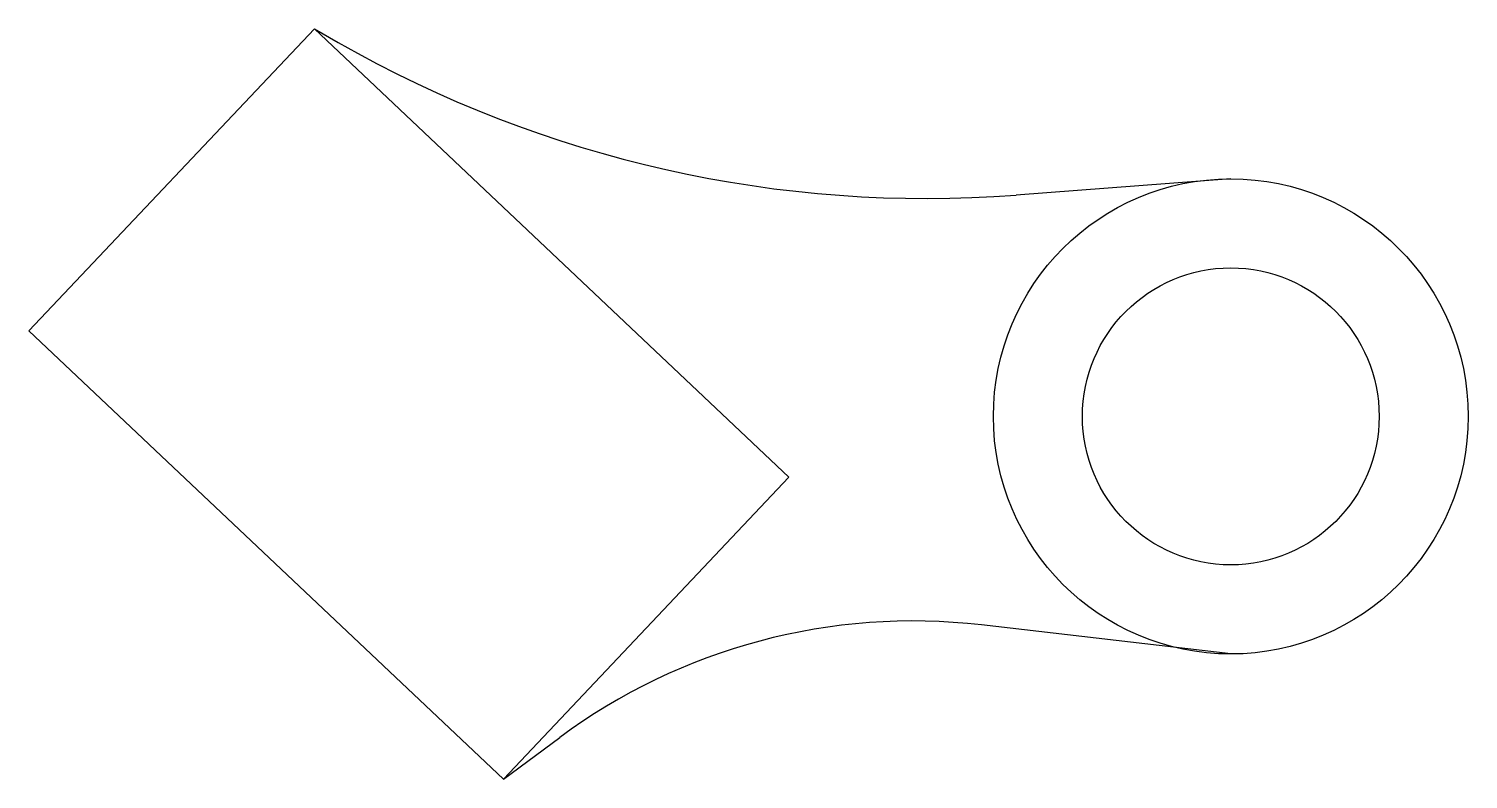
# Model space of a CAD drawing. Header units: millimetres. Extents: x 121.5 to 145.7, y 135.1 to 147.7.
import ezdxf

# ---------------------------------------------------------------- set-up
doc = ezdxf.new("R2010")
doc.units = ezdxf.units.MM
doc.header["$MEASUREMENT"] = 0
doc.layers.add('Battery Pad', color=7, linetype='Continuous')

msp = doc.modelspace()

# ---------------------------------------------------------------- linework, layer by layer
at = {"layer": 'Battery Pad'}
for p, q in [((126.281, 147.703), (121.47, 142.618)), ((126.281, 147.703), (126.684, 147.473)), ((134.277, 140.155), (126.281, 147.703)), ((141.722, 145.178), (138.105, 144.903)), ((121.47, 142.618), (129.466, 135.07)), ((129.466, 135.07), (134.277, 140.155)), ((141.722, 137.178), (137.52, 137.667)), ((129.466, 135.07), (130.417, 135.774))]:
    msp.add_line(p, q, dxfattribs=at)
for radius in [4, 2.5]:
    msp.add_circle((141.722, 141.178), radius, dxfattribs=at)
for centre, radius, start, end in [((136.592, 164.846), 20, 240.3034, 274.338), ((136.363, 127.734), 10, 83.3585, 126.4906)]:
    msp.add_arc(centre, radius, start, end, dxfattribs=at)

doc.saveas('drawing.dxf')
